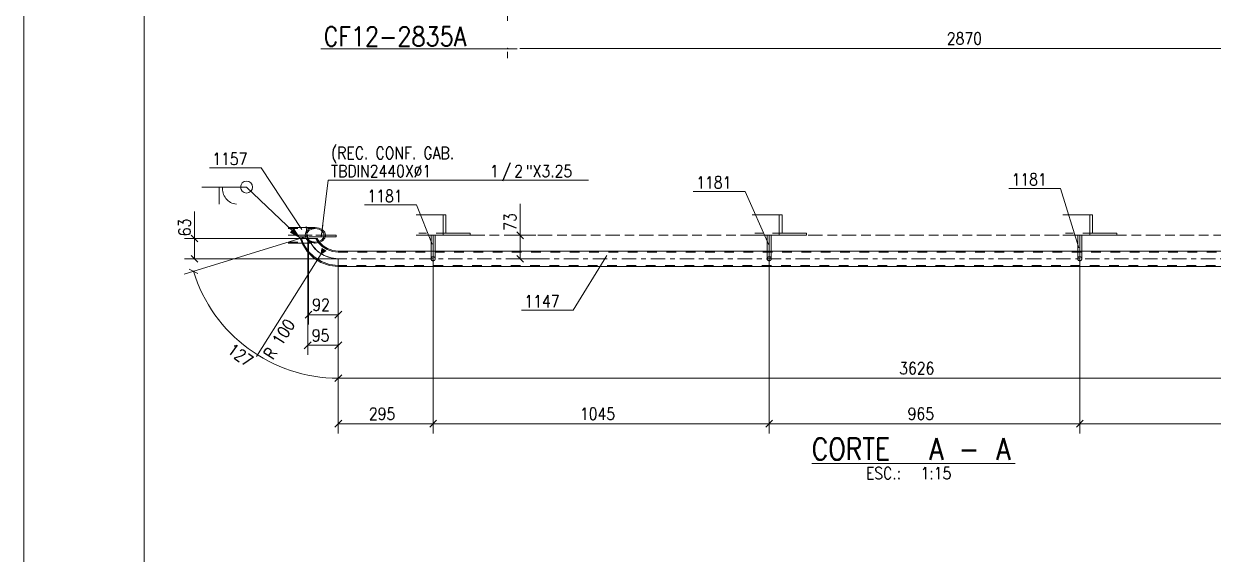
# Model space of a CAD drawing. Header units: millimetres. Extents: x 5 to 846, y 5 to 599.
# Drawn here: x 5 to 251.5, y 169.2 to 279 of the extents above; entities that cross this region are included whole.
import ezdxf

# ---------------------------------------------------------------- set-up
doc = ezdxf.new("R2010")
doc.units = ezdxf.units.MM
for name, pattern in [('XKITLINE00', [0]), ('XKITLINE02', [4, 2, -2]), ('XKITLINE03', [6, 3, -1, 1, -1]), ('XKITLINE06', [7, 3, -1, 2, -1])]:
    doc.linetypes.add(name, pattern=pattern)
for name, color, linetype, lineweight in [('Cota', 4, 'Continuous', 0), ('Marca da peça', 2, 'Continuous', 0), ('Objeto gráfico', 3, 'Continuous', 0), ('Outro tipo de objeto', 7, 'Continuous', 0), ('Peça', 2, 'Continuous', 0), ('Solda', 1, 'Continuous', 0), ('Texto', 7, 'Continuous', 0)]:
    doc.layers.add(name, color=color, linetype=linetype, lineweight=lineweight)
doc.styles.add('ROMANS', font='ROMANS__.TTF')
doc.styles.add('SIMPLEX', font='SIMPLEX_.TTF')

# ---------------------------------------------------------------- blocks, each defined once
blk = doc.blocks.new('*A39')
at = {"layer": 'Peça', "color": 4, "linetype": 'XKITLINE00', "lineweight": 0}
for p, q in [((223.42, 232.04), (223.42, 235.23)), ((224.27, 232.04), (224.27, 235.23)), ((223.42, 231.96), (223.42, 232.04)), ((224.27, 231.96), (224.27, 232.04))]:
    blk.add_line(p, q, dxfattribs=at)
at = {"layer": 'Peça', "color": 7, "linetype": 'XKITLINE02', "lineweight": 0}
for p, q in [((223.42, 235.23), (224.27, 235.23)), ((223.42, 230.5), (223.42, 231.96)), ((224.27, 230.5), (224.27, 231.96)), ((223.42, 230.37), (223.55, 230.67)), ((223.42, 230.37), (223.42, 230.5)), ((223.85, 230.8), (223.55, 230.67)), ((224.15, 230.67), (223.85, 230.8)), ((224.27, 230.37), (224.15, 230.67)), ((224.27, 230.37), (224.27, 230.5))]:
    blk.add_line(p, q, dxfattribs=at)
at = {"layer": 'Peça', "color": 7, "linetype": 'XKITLINE03', "lineweight": 0}
for p, q in [((223.85, 235.23), (223.85, 232.04)), ((223.85, 232.04), (223.85, 231.4)), ((223.85, 231.4), (223.85, 230.86)), ((223.85, 230.86), (223.85, 230.5)), ((223.85, 230.5), (223.85, 230.37)), ((223.85, 230.37), (223.85, 230.37))]:
    blk.add_line(p, q, dxfattribs=at)
at = {"layer": 'Peça', "color": 7, "linetype": 'XKITLINE02', "lineweight": 0}
for start, end in [(135, 315), (315, 135)]:
    blk.add_arc((223.85, 230.37), 0.423, start, end, dxfattribs=at)
blk = doc.blocks.new('*A40')
at = {"layer": 'Peça', "color": 4, "linetype": 'XKITLINE00', "lineweight": 0}
for p, q in [((220.32, 239.46), (226.5, 239.46)), ((225.94, 235.23), (225.94, 239.46)), ((226.5, 239.46), (226.5, 235.65)), ((231.55, 235.23), (220.32, 235.23)), ((226.5, 235.65), (231.55, 235.65)), ((231.55, 235.23), (231.55, 235.65))]:
    blk.add_line(p, q, dxfattribs=at)
at = {"layer": 'Peça', "color": 7, "linetype": 'XKITLINE02', "lineweight": 0}
for p, q in [((226.5, 235.65), (220.88, 235.65)), ((225.93, 235.23), (225.94, 235.23))]:
    blk.add_line(p, q, dxfattribs=at)
blk = doc.blocks.new('*A41')
at = {"layer": 'Peça', "color": 7, "linetype": 'XKITLINE02', "lineweight": 0}
for p, q in [((67.57, 235.23), (61.96, 235.23)), ((67.49, 234.91), (61.96, 234.91)), ((64.17, 234.91), (67.49, 234.91))]:
    blk.add_line(p, q, dxfattribs=at)
at = {"layer": 'Peça', "color": 4, "linetype": 'XKITLINE00', "lineweight": 0}
for p, q in [((67.49, 234.91), (69.78, 234.91)), ((67.57, 234.91), (67.57, 235.23)), ((67.57, 235.23), (69.78, 235.23)), ((69.78, 234.91), (69.78, 235.23))]:
    blk.add_line(p, q, dxfattribs=at)
blk = doc.blocks.new('*A43')
at = {"layer": 'Peça', "color": 4, "linetype": 'XKITLINE00', "lineweight": 0}
for p, q in [((86.33, 239.46), (92.5, 239.46)), ((91.94, 235.23), (91.94, 239.46)), ((92.5, 239.46), (92.5, 235.65)), ((86.33, 235.23), (97.55, 235.23)), ((92.5, 235.65), (97.55, 235.65)), ((97.55, 235.23), (97.55, 235.65))]:
    blk.add_line(p, q, dxfattribs=at)
at = {"layer": 'Peça', "color": 7, "linetype": 'XKITLINE02', "lineweight": 0}
for p, q in [((92.5, 235.65), (86.89, 235.65)), ((91.94, 235.23), (91.94, 235.23))]:
    blk.add_line(p, q, dxfattribs=at)
blk = doc.blocks.new('*A44')
at = {"layer": 'Peça', "color": 4, "linetype": 'XKITLINE00', "lineweight": 0}
for p, q in [((159.08, 232.04), (159.08, 235.23)), ((159.92, 232.04), (159.92, 235.23)), ((159.08, 231.96), (159.08, 232.04)), ((159.92, 231.96), (159.92, 232.04))]:
    blk.add_line(p, q, dxfattribs=at)
at = {"layer": 'Peça', "color": 7, "linetype": 'XKITLINE02', "lineweight": 0}
for p, q in [((159.08, 235.23), (159.92, 235.23)), ((159.08, 230.5), (159.08, 231.96)), ((159.92, 230.5), (159.92, 231.96)), ((159.08, 230.37), (159.2, 230.67)), ((159.08, 230.37), (159.08, 230.5)), ((159.5, 230.8), (159.2, 230.67)), ((159.8, 230.67), (159.5, 230.8)), ((159.92, 230.37), (159.8, 230.67)), ((159.92, 230.37), (159.92, 230.5))]:
    blk.add_line(p, q, dxfattribs=at)
at = {"layer": 'Peça', "color": 7, "linetype": 'XKITLINE03', "lineweight": 0}
for p, q in [((159.5, 235.23), (159.5, 232.04)), ((159.5, 232.04), (159.5, 231.4)), ((159.5, 231.4), (159.5, 230.86)), ((159.5, 230.86), (159.5, 230.5)), ((159.5, 230.5), (159.5, 230.37)), ((159.5, 230.37), (159.5, 230.37))]:
    blk.add_line(p, q, dxfattribs=at)
at = {"layer": 'Peça', "color": 7, "linetype": 'XKITLINE02', "lineweight": 0}
for start, end in [(135, 315), (315, 135)]:
    blk.add_arc((159.5, 230.37), 0.423, start, end, dxfattribs=at)
blk = doc.blocks.new('*A46')
at = {"layer": 'Peça', "color": 4, "linetype": 'XKITLINE00', "lineweight": 0}
for p, q in [((89.43, 232.04), (89.43, 235.23)), ((90.28, 232.04), (90.28, 235.23)), ((89.43, 231.96), (89.43, 232.04)), ((90.28, 231.96), (90.28, 232.04))]:
    blk.add_line(p, q, dxfattribs=at)
at = {"layer": 'Peça', "color": 7, "linetype": 'XKITLINE02', "lineweight": 0}
for p, q in [((89.43, 235.23), (90.28, 235.23)), ((89.43, 230.5), (89.43, 231.96)), ((90.28, 230.5), (90.28, 231.96)), ((89.43, 230.37), (89.55, 230.67)), ((89.43, 230.37), (89.43, 230.5)), ((89.85, 230.8), (89.55, 230.67)), ((90.15, 230.67), (89.85, 230.8)), ((90.28, 230.37), (90.15, 230.67)), ((90.28, 230.37), (90.28, 230.5))]:
    blk.add_line(p, q, dxfattribs=at)
at = {"layer": 'Peça', "color": 7, "linetype": 'XKITLINE03', "lineweight": 0}
for p, q in [((89.85, 235.23), (89.85, 232.04)), ((89.85, 232.04), (89.85, 231.4)), ((89.85, 231.4), (89.85, 230.86)), ((89.85, 230.86), (89.85, 230.5)), ((89.85, 230.5), (89.85, 230.37)), ((89.85, 230.37), (89.85, 230.37))]:
    blk.add_line(p, q, dxfattribs=at)
at = {"layer": 'Peça', "color": 7, "linetype": 'XKITLINE02', "lineweight": 0}
for start, end in [(135, 315), (315, 135)]:
    blk.add_arc((89.85, 230.37), 0.423, start, end, dxfattribs=at)
blk = doc.blocks.new('*A47')
at = {"layer": 'Peça', "color": 7, "linetype": 'XKITLINE03', "lineweight": 0}
for p, q in [((63.54, 237.04), (63.54, 237.05)), ((63.7, 235.56), (63.54, 237.04)), ((64.2, 234.15), (63.7, 235.56)), ((64.99, 232.88), (64.2, 234.15)), ((66.05, 231.83), (64.99, 232.88)), ((67.31, 231.03), (66.05, 231.83)), ((68.72, 230.54), (67.31, 231.03)), ((70.2, 230.37), (68.72, 230.54)), ((311.95, 230.37), (70.2, 230.37))]:
    blk.add_line(p, q, dxfattribs=at)
at = {"layer": 'Peça', "color": 7, "linetype": 'XKITLINE02', "lineweight": 0}
for p, q in [((62.38, 234.56), (62.4, 234.51)), ((62.38, 234.56), (62.4, 234.56)), ((62.6, 234.56), (62.96, 233.55)), ((63.39, 234.56), (63.85, 234.56)), ((63.65, 234.56), (63.85, 234.56)), ((64.28, 234.56), (64.31, 234.56)), ((65.05, 234.56), (64.45, 234.56)), ((65.55, 234.56), (65.05, 234.56)), ((66.07, 233.74), (65.55, 234.56)), ((65.8, 234.56), (65.78, 234.56)), ((65.78, 234.56), (65.8, 234.56)), ((65.8, 234.56), (66.23, 233.87)), ((63.91, 232.02), (62.96, 233.55)), ((65.19, 230.75), (63.91, 232.02)), ((66.9, 232.9), (66.07, 233.74)), ((66.23, 233.87), (66.33, 233.78)), ((66.9, 232.9), (67.91, 232.27)), ((67.91, 232.27), (69.03, 231.88)), ((69.03, 231.88), (70.2, 231.75)), ((70.2, 231.75), (311.95, 231.75)), ((66.71, 229.79), (65.19, 230.75)), ((68.41, 229.2), (66.71, 229.79)), ((70.2, 229), (68.41, 229.2)), ((311.95, 229), (70.2, 229))]:
    blk.add_line(p, q, dxfattribs=at)
at = {"layer": 'Peça', "color": 4, "linetype": 'XKITLINE00', "lineweight": 0}
for p, q in [((62.4, 234.56), (63.39, 234.56)), ((62.4, 234.51), (62.76, 233.46)), ((63.85, 234.56), (65.78, 234.56)), ((63.75, 231.89), (62.76, 233.46)), ((65.05, 230.58), (63.75, 231.89)), ((66.33, 233.78), (67.04, 233.07)), ((67.04, 233.07), (68, 232.47)), ((68, 232.47), (69.07, 232.09)), ((69.07, 232.09), (70.2, 231.96)), ((70.2, 231.96), (311.95, 231.96)), ((66.62, 229.6), (65.05, 230.58)), ((68.36, 228.99), (66.62, 229.6)), ((70.2, 228.78), (68.36, 228.99)), ((311.95, 228.78), (70.2, 228.78))]:
    blk.add_line(p, q, dxfattribs=at)
blk = doc.blocks.new('*A48')
at = {"layer": 'Peça', "color": 4, "linetype": 'XKITLINE00', "lineweight": 0}
for p, q in [((59.82, 236.84), (65.44, 236.84)), ((64.62, 236.72), (63.93, 236.37)), ((65.44, 236.84), (64.62, 236.72)), ((64.73, 236.52), (65.44, 236.62)), ((66.26, 236.72), (65.44, 236.84)), ((65.44, 236.62), (66.15, 236.52)), ((66.95, 236.37), (66.26, 236.72)), ((63.47, 235.85), (63.31, 235.23)), ((63.31, 235.23), (63.47, 234.61)), ((63.93, 236.37), (63.47, 235.85)), ((63.47, 234.61), (63.93, 234.09)), ((63.59, 235.23), (63.73, 235.76)), ((63.73, 234.7), (63.59, 235.23)), ((63.73, 235.76), (64.13, 236.21)), ((64.13, 234.24), (63.73, 234.7)), ((64.13, 236.21), (64.73, 236.52)), ((64.13, 234.24), (64.55, 234.04)), ((66.15, 236.52), (66.74, 236.21)), ((66.74, 234.24), (66.15, 233.94)), ((66.74, 236.21), (67.14, 235.76)), ((67.14, 234.7), (66.74, 234.24)), ((67.41, 235.85), (66.95, 236.37)), ((66.95, 234.09), (67.41, 234.61)), ((67.14, 235.76), (67.29, 235.23)), ((67.29, 235.23), (67.14, 234.7)), ((67.57, 235.23), (67.41, 235.85)), ((67.41, 234.61), (67.57, 235.23)), ((59.82, 233.62), (62.71, 233.62)), ((63.93, 234.09), (64.62, 233.74)), ((64.56, 234.03), (64.73, 233.94)), ((64.62, 233.74), (64.74, 233.72)), ((65.44, 233.84), (64.73, 233.94)), ((64.75, 233.72), (65.44, 233.62)), ((65.31, 233.62), (65.44, 233.62)), ((66.15, 233.94), (65.44, 233.84)), ((65.44, 233.62), (66.26, 233.74)), ((66.26, 233.74), (66.95, 234.09))]:
    blk.add_line(p, q, dxfattribs=at)
at = {"layer": 'Peça', "color": 7, "linetype": 'XKITLINE02', "lineweight": 0}
for p, q in [((59.82, 236.62), (65.44, 236.62)), ((59.82, 233.84), (65.44, 233.84)), ((62.71, 233.62), (65.31, 233.62)), ((64.55, 234.04), (64.56, 234.03)), ((64.74, 233.72), (64.75, 233.72))]:
    blk.add_line(p, q, dxfattribs=at)
at = {"layer": 'Peça', "color": 7, "linetype": 'XKITLINE03', "lineweight": 0}
blk.add_line((59.82, 235.23), (65.44, 235.23), dxfattribs=at)
blk = doc.blocks.new('*A49')
at = {"layer": 'Peça', "color": 4, "linetype": 'XKITLINE00', "lineweight": 0}
for p, q in [((155.97, 239.46), (162.15, 239.46)), ((161.59, 235.23), (161.59, 239.46)), ((162.15, 239.46), (162.15, 235.65)), ((167.2, 235.23), (155.97, 235.23)), ((162.15, 235.65), (167.2, 235.65)), ((167.2, 235.23), (167.2, 235.65))]:
    blk.add_line(p, q, dxfattribs=at)
at = {"layer": 'Peça', "color": 7, "linetype": 'XKITLINE02', "lineweight": 0}
for p, q in [((162.15, 235.65), (156.54, 235.65)), ((161.58, 235.23), (161.59, 235.23))]:
    blk.add_line(p, q, dxfattribs=at)
blk = doc.blocks.new('*A119')
at = {"layer": 'Objeto gráfico', "color": 7, "linetype": 'XKITLINE06', "lineweight": 0}
blk.add_line((97.55, 235.23), (290.16, 235.23), dxfattribs=at)
blk = doc.blocks.new('*A120')
at = {"layer": 'Objeto gráfico', "color": 7, "linetype": 'XKITLINE06', "lineweight": 0}
blk.add_line((62.38, 234.56), (63.87, 235.08), dxfattribs=at)
blk = doc.blocks.new('*A177')
at = {"layer": 'Cota', "color": 7, "linetype": 'XKITLINE00', "lineweight": 0}
for p, q in [((296.59, 461.28), (296.59, 271.93)), ((105.29, 297.96), (105.29, 279.61)), ((107.84, 273.93), (296.59, 273.93)), ((297.3, 274.64), (295.89, 273.23)), ((105.29, 273.21), (105.29, 271.93))]:
    blk.add_line(p, q, dxfattribs=at)
at = {"layer": 'Cota', "color": 3}
for p in [(105.29, 273.93), (296.59, 273.93)]:
    blk.add_point(p, dxfattribs=at)
at = {"layer": 'Cota', "color": 3, "style": 'SIMPLEX', "width": 0.85}
blk.add_text('2870', height=2.5, dxfattribs=at).set_placement((196.3, 274.73))
blk = doc.blocks.new('*A245')
at = {"layer": 'Texto', "color": 4, "linetype": 'XKITLINE00', "lineweight": 0}
blk.add_line((66.56, 273.81), (107.24, 273.81), dxfattribs=at)
at = {"layer": 'Texto', "color": 4, "style": 'ROMANS', "width": 0.85}
blk.add_text('CF12-2835A', height=4, dxfattribs=at).set_placement((67.16, 274.41))
blk = doc.blocks.new('*A270')
at = {"layer": 'Cota', "color": 7, "linetype": 'XKITLINE00', "lineweight": 0}
for p, q in [((63.83, 235.07), (38.29, 227.19)), ((70.2, 230.37), (70.2, 203.64)), ((39.31, 228.25), (41.08, 227.31)), ((69.5, 204.93), (70.91, 206.35))]:
    blk.add_line(p, q, dxfattribs=at)
blk.add_arc((70.2, 237.04), 31.4, 197.1475, 270, dxfattribs=at)
at = {"layer": 'Cota', "color": 7}
for p in [(40.2, 227.78), (70.2, 205.64)]:
    blk.add_point(p, dxfattribs=at)
at = {"layer": 'Cota', "color": 3, "style": 'SIMPLEX', "width": 0.85}
blk.add_text('127', height=2.5, rotation=-36.4287, dxfattribs=at).set_placement((46.98, 211.05))
blk = doc.blocks.new('*A271')
at = {"layer": 'Cota', "color": 7, "linetype": 'XKITLINE00', "lineweight": 0}
for p, q in [((70.2, 230.37), (70.2, 203.64)), ((311.95, 230.37), (311.95, 203.64)), ((70.91, 206.34), (69.5, 204.93)), ((70.2, 205.64), (311.95, 205.64)), ((312.66, 206.34), (311.24, 204.93))]:
    blk.add_line(p, q, dxfattribs=at)
at = {"layer": 'Cota', "color": 3}
for p in [(70.2, 205.64), (311.95, 205.64)]:
    blk.add_point(p, dxfattribs=at)
at = {"layer": 'Cota', "color": 3, "style": 'SIMPLEX', "width": 0.85}
blk.add_text('3626', height=2.5, dxfattribs=at).set_placement((186.43, 206.44))
blk = doc.blocks.new('*A272')
at = {"layer": 'Cota', "color": 7, "linetype": 'XKITLINE00', "lineweight": 0}
for p, q in [((63.87, 235.08), (63.87, 210.45)), ((70.2, 230.37), (70.2, 210.45)), ((64.57, 213.16), (63.16, 211.74)), ((63.87, 212.45), (70.2, 212.45)), ((70.91, 213.16), (69.5, 211.74))]:
    blk.add_line(p, q, dxfattribs=at)
at = {"layer": 'Cota', "color": 3}
for p in [(63.87, 212.45), (70.2, 212.45)]:
    blk.add_point(p, dxfattribs=at)
at = {"layer": 'Cota', "color": 3, "style": 'SIMPLEX', "width": 0.85}
blk.add_text('95', height=2.5, dxfattribs=at).set_placement((64.71, 213.25))
blk = doc.blocks.new('*A273')
at = {"layer": 'Cota', "color": 7, "linetype": 'XKITLINE00', "lineweight": 0}
for p, q in [((64.05, 234.56), (64.05, 216.79)), ((70.2, 230.37), (70.2, 216.79)), ((64.76, 219.49), (63.34, 218.08)), ((70.91, 219.49), (69.5, 218.08)), ((64.05, 218.79), (70.2, 218.79))]:
    blk.add_line(p, q, dxfattribs=at)
at = {"layer": 'Cota', "color": 3}
for p in [(64.05, 218.79), (70.2, 218.79)]:
    blk.add_point(p, dxfattribs=at)
at = {"layer": 'Cota', "color": 3, "style": 'SIMPLEX', "width": 0.85}
blk.add_text('92', height=2.5, dxfattribs=at).set_placement((64.81, 219.59))
blk = doc.blocks.new('*A274')
at = {"layer": 'Cota', "color": 7, "linetype": 'XKITLINE00', "lineweight": 0}
for p, q in [((89.85, 235.23), (89.85, 194.22)), ((70.2, 230.37), (70.2, 194.22)), ((70.91, 196.92), (69.5, 195.51)), ((70.2, 196.22), (89.85, 196.22)), ((90.56, 196.92), (89.15, 195.51))]:
    blk.add_line(p, q, dxfattribs=at)
at = {"layer": 'Cota', "color": 3}
for p in [(70.2, 196.22), (89.85, 196.22)]:
    blk.add_point(p, dxfattribs=at)
at = {"layer": 'Cota', "color": 3, "style": 'SIMPLEX', "width": 0.85}
blk.add_text('295', height=2.5, dxfattribs=at).set_placement((76.55, 197.02))
blk = doc.blocks.new('*A275')
at = {"layer": 'Cota', "color": 7, "linetype": 'XKITLINE00', "lineweight": 0}
for p, q in [((89.85, 235.23), (89.85, 194.22)), ((159.5, 235.23), (159.5, 194.22)), ((90.56, 196.92), (89.15, 195.51)), ((89.85, 196.22), (159.5, 196.22)), ((160.21, 196.92), (158.79, 195.51))]:
    blk.add_line(p, q, dxfattribs=at)
at = {"layer": 'Cota', "color": 3}
for p in [(89.85, 196.22), (159.5, 196.22)]:
    blk.add_point(p, dxfattribs=at)
at = {"layer": 'Cota', "color": 3, "style": 'SIMPLEX', "width": 0.85}
blk.add_text('1045', height=2.5, dxfattribs=at).set_placement((120.27, 197.02))
blk = doc.blocks.new('*A276')
at = {"layer": 'Cota', "color": 7, "linetype": 'XKITLINE00', "lineweight": 0}
for p, q in [((159.5, 235.23), (159.5, 194.22)), ((223.85, 235.23), (223.85, 194.22)), ((160.21, 196.92), (158.79, 195.51)), ((159.5, 196.22), (223.85, 196.22)), ((224.55, 196.92), (223.14, 195.51))]:
    blk.add_line(p, q, dxfattribs=at)
at = {"layer": 'Cota', "color": 3}
for p in [(159.5, 196.22), (223.85, 196.22)]:
    blk.add_point(p, dxfattribs=at)
at = {"layer": 'Cota', "color": 3, "style": 'SIMPLEX', "width": 0.85}
blk.add_text('965', height=2.5, dxfattribs=at).set_placement((188.19, 197.02))
blk = doc.blocks.new('*A277')
at = {"layer": 'Cota', "color": 7, "linetype": 'XKITLINE00', "lineweight": 0}
for p, q in [((223.85, 235.23), (223.85, 194.22)), ((290.84, 235.23), (290.84, 194.22)), ((224.55, 196.92), (223.14, 195.51)), ((223.85, 196.22), (290.84, 196.22)), ((291.55, 196.92), (290.13, 195.51))]:
    blk.add_line(p, q, dxfattribs=at)
at = {"layer": 'Cota', "color": 3}
for p in [(223.85, 196.22), (290.84, 196.22)]:
    blk.add_point(p, dxfattribs=at)
at = {"layer": 'Cota', "color": 3, "style": 'SIMPLEX', "width": 0.85}
blk.add_text('1005', height=2.5, dxfattribs=at).set_placement((252.94, 197.02))
blk = doc.blocks.new('*A280')
at = {"layer": 'Cota', "color": 7, "linetype": 'XKITLINE00', "lineweight": 0}
for p, q in [((40.4, 234.56), (40.4, 240.15)), ((40.4, 234.56), (40.4, 240.15)), ((62.38, 234.56), (38.35, 234.56)), ((39.69, 235.27), (41.11, 233.86)), ((40.4, 230.37), (40.4, 234.56)), ((70.2, 230.37), (38.35, 230.37)), ((39.69, 231.08), (41.11, 229.67))]:
    blk.add_line(p, q, dxfattribs=at)
at = {"layer": 'Cota', "color": 3}
for p in [(40.4, 234.56), (40.4, 230.37)]:
    blk.add_point(p, dxfattribs=at)
at = {"layer": 'Cota', "color": 3, "style": 'SIMPLEX', "width": 0.85}
blk.add_text('63', height=2.5, rotation=90.0002, dxfattribs=at).set_placement((39.6, 235.03))
blk = doc.blocks.new('*A285')
at = {"layer": 'Texto', "color": 7, "linetype": 'XKITLINE00', "lineweight": 0}
for p, q in [((66.67, 234.85), (68.11, 246.67)), ((68.11, 246.67), (122.08, 246.67)), ((66.98, 237.33), (66.67, 234.85))]:
    blk.add_line(p, q, dxfattribs=at)
at = {"layer": 'Texto', "color": 3, "style": 'ROMANS', "width": 0.85}
for s, p in [('(REC. CONF. GAB.', (68.71, 251.02)), ('TBDIN2440XØ1 ', (68.71, 247.27)), ('1', (101.64, 247.27)), ('/', (104.03, 247.27)), ('2', (106.65, 247.27)), ('"X3.25', (109.03, 247.27))]:
    blk.add_text(s, height=2.5, dxfattribs=at).set_placement(p)
blk = doc.blocks.new('*A287')
at = {"layer": 'Solda'}
blk.add_hatch(color=7, dxfattribs=at).paths.add_polyline_path([(62.39, 234.56), (60.15, 235.83), (61.01, 236.74)], flags=17)
at = {"layer": 'Solda', "color": 7, "linetype": 'XKITLINE00', "lineweight": 0}
for p in [(41.95, 245.22), (62.39, 234.56)]:
    blk.add_line(p, (51.2, 245.22), dxfattribs=at)
at = {"layer": 'Solda', "color": 3, "linetype": 'XKITLINE00', "lineweight": 0}
blk.add_line((45.52, 245.22), (45.52, 241.65), dxfattribs=at)
for centre, radius, start, end in [((51.2, 245.22), 1.25, 90, 270), ((51.2, 245.22), 1.25, 270, 90), ((49.45, 244.87), 3.23, 173.6598, 263.6598)]:
    blk.add_arc(centre, radius, start, end, dxfattribs=at)
blk = doc.blocks.new('*A288')
at = {"layer": 'Marca da peça', "color": 7, "linetype": 'XKITLINE00', "lineweight": 0}
for p in [(209.12, 244.95), (223.64, 232.65)]:
    blk.add_line(p, (219.86, 244.95), dxfattribs=at)
at = {"layer": 'Marca da peça', "color": 4, "style": 'ROMANS', "width": 0.85}
blk.add_text('1181', height=2.5, dxfattribs=at).set_placement((209.72, 245.55))
blk = doc.blocks.new('*A289')
at = {"layer": 'Marca da peça', "color": 7, "linetype": 'XKITLINE00', "lineweight": 0}
for p in [(143.77, 244.33), (159.43, 233.27)]:
    blk.add_line(p, (154.51, 244.33), dxfattribs=at)
at = {"layer": 'Marca da peça', "color": 4, "style": 'ROMANS', "width": 0.85}
blk.add_text('1181', height=2.5, dxfattribs=at).set_placement((144.37, 244.93))
blk = doc.blocks.new('*A291')
at = {"layer": 'Marca da peça', "color": 7, "linetype": 'XKITLINE00', "lineweight": 0}
for p in [(75.65, 241.51), (89.65, 233.41)]:
    blk.add_line(p, (86.39, 241.51), dxfattribs=at)
at = {"layer": 'Marca da peça', "color": 4, "style": 'ROMANS', "width": 0.85}
blk.add_text('1181', height=2.5, dxfattribs=at).set_placement((76.25, 242.11))
blk = doc.blocks.new('*A292')
at = {"layer": 'Marca da peça', "color": 7, "linetype": 'XKITLINE00', "lineweight": 0}
for p in [(125.88, 231.06), (108.17, 219.71)]:
    blk.add_line(p, (118.91, 219.71), dxfattribs=at)
at = {"layer": 'Marca da peça', "color": 4, "style": 'ROMANS', "width": 0.85}
blk.add_text('1147', height=2.5, dxfattribs=at).set_placement((108.77, 220.31))
blk = doc.blocks.new('*A293')
at = {"layer": 'Marca da peça', "color": 7, "linetype": 'XKITLINE00', "lineweight": 0}
for p in [(43.49, 249.2), (62.67, 236.43)]:
    blk.add_line(p, (54.24, 249.2), dxfattribs=at)
at = {"layer": 'Marca da peça', "color": 4, "style": 'ROMANS', "width": 0.85}
blk.add_text('1157', height=2.5, dxfattribs=at).set_placement((44.09, 249.8))
blk = doc.blocks.new('*A294')
at = {"layer": 'Outro tipo de objeto', "color": 1, "linetype": 'XKITLINE00', "lineweight": 0}
blk.add_line((168.31, 187.97), (210.47, 187.97), dxfattribs=at)
at = {"layer": 'Outro tipo de objeto', "color": 1, "style": 'ROMANS', "width": 0.85}
for s, p in [('CORTE', (168.31, 188.72)), ('A', (192.67, 188.72)), ('A', (206.59, 188.72)), ('-', (198.79, 188.72))]:
    blk.add_text(s, height=4.5, dxfattribs=at).set_placement(p)
at = {"layer": 'Outro tipo de objeto', "color": 3, "style": 'ROMANS', "width": 0.85}
for s, p in [('ESC.:', (179.54, 184.72)), ('1:15', (190.86, 184.72))]:
    blk.add_text(s, height=2.5, dxfattribs=at).set_placement(p)
blk = doc.blocks.new('*A295')
at = {"layer": 'Cota', "color": 7, "linetype": 'XKITLINE00', "lineweight": 0}
for p, q in [((107.87, 235.23), (107.87, 241.75)), ((107.87, 235.23), (107.87, 241.75)), ((111.17, 235.23), (105.82, 235.23)), ((107.17, 235.94), (108.58, 234.52)), ((107.87, 230.37), (107.87, 235.23)), ((111.17, 230.37), (105.82, 230.37)), ((107.17, 231.08), (108.58, 229.67))]:
    blk.add_line(p, q, dxfattribs=at)
at = {"layer": 'Cota', "color": 3}
for p in [(107.87, 235.23), (107.87, 230.37)]:
    blk.add_point(p, dxfattribs=at)
at = {"layer": 'Cota', "color": 3, "style": 'SIMPLEX', "width": 0.85}
blk.add_text('73', height=2.5, rotation=90.0002, dxfattribs=at).set_placement((107.07, 236.17))
blk = doc.blocks.new('*A296')
at = {"layer": 'Cota'}
blk.add_hatch(color=7, dxfattribs=at).paths.add_polyline_path([(67.61, 231.98), (66.66, 231.39), (66.77, 232.5)], flags=17)
at = {"layer": 'Cota', "color": 7, "linetype": 'XKITLINE00', "lineweight": 0}
for p, q in [((66.77, 232.5), (66.66, 231.39)), ((67.61, 231.98), (66.66, 231.39)), ((66.77, 232.5), (67.61, 231.98)), ((66.66, 231.39), (53.29, 210.12))]:
    blk.add_line(p, q, dxfattribs=at)
blk.add_arc((70.2, 237.04), 6.67, 218.5714, 257.1429, dxfattribs=at)
at = {"layer": 'Cota', "color": 3, "style": 'SIMPLEX', "width": 0.85}
blk.add_text('R 100', height=2.5, rotation=57.8573, dxfattribs=at).set_placement((56.69, 209.34))

msp = doc.modelspace()

# ---------------------------------------------------------------- linework, layer by layer
at = {"layer": 'Outro tipo de objeto', "color": 7, "linetype": 'XKITLINE00', "lineweight": 0}
msp.add_line((5.04, 599), (5.04, 5.04), dxfattribs=at)
at = {"layer": 'Outro tipo de objeto', "color": 6, "linetype": 'XKITLINE00', "lineweight": 0}
msp.add_line((30, 589), (30, 15), dxfattribs=at)

# ---------------------------------------------------------------- block references
at = {"lineweight": 0}
for name in ['*A177', '*A245', '*A293', '*A287', '*A289', '*A288', '*A291', '*A295', '*A280', '*A43', '*A49', '*A40', '*A48', '*A47', '*A270', '*A41', '*A120', '*A272', '*A273', '*A274', '*A275', '*A46', '*A119', '*A276', '*A44', '*A277', '*A39', '*A296', '*A271', '*A292', '*A294']:
    msp.add_blockref(name, (0, 0), dxfattribs=at)
at = {"layer": 'Texto', "lineweight": 0}
msp.add_blockref('*A285', (0, 0), dxfattribs=at)

doc.saveas('drawing.dxf')
